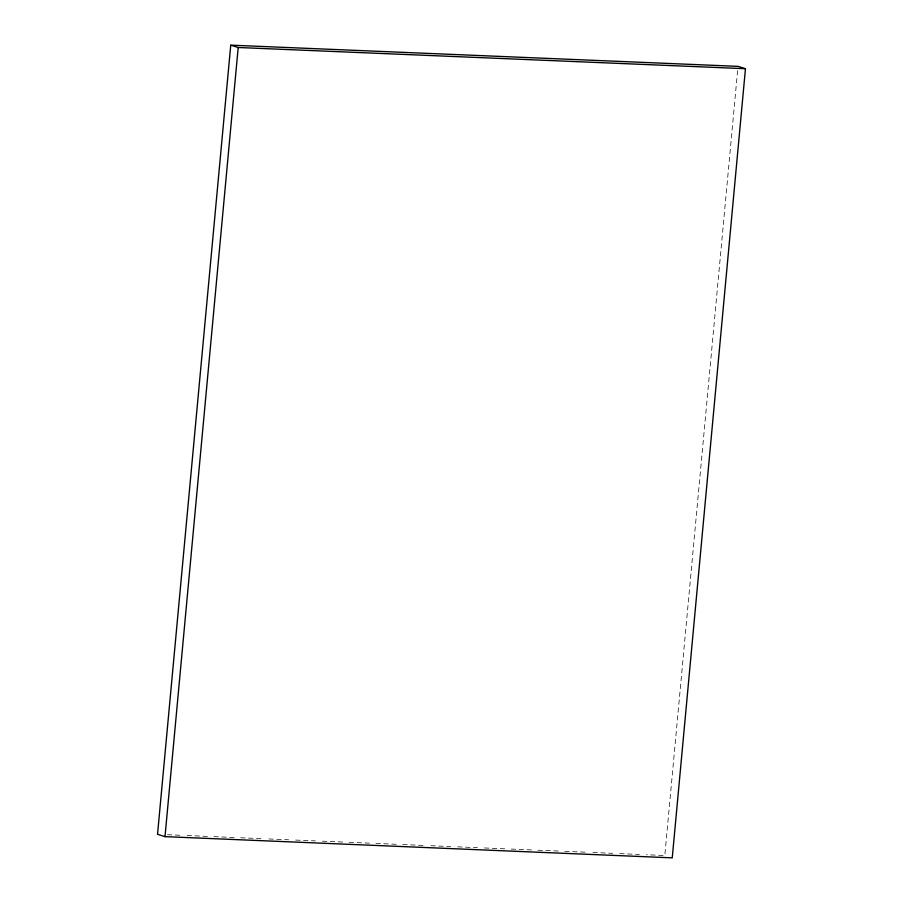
<?xml version="1.0" encoding="UTF-8"?>
<svg xmlns="http://www.w3.org/2000/svg" width="903" height="903" viewBox="0 0 903 903"><rect width="100%" height="100%" fill="white"/><g stroke="black" fill="none" stroke-linecap="round" stroke-linejoin="round"><path stroke-width="0.68" stroke-dasharray="4.51 3.39" d="M737.616 70.569L664.8 855.502L646.48 854.746M167.405 834.711L181.492 835.298M187.135 835.535L208.266 836.415M213.898 836.652L235.04 837.532M240.672 837.77L261.814 838.661M268.857 838.955L288.576 839.779M295.631 840.072L315.35 840.896M322.394 841.19L343.535 842.07M349.168 842.307L370.309 843.188M375.941 843.425L397.083 844.316M402.715 844.553L423.846 845.434M430.9 845.727L450.62 846.551M457.663 846.845L477.394 847.669M484.437 847.962L505.578 848.854M511.211 849.08L532.341 849.971M537.985 850.208L559.115 851.089M564.759 851.326L585.889 852.206M592.932 852.5L612.663 853.324M619.706 853.617L639.437 854.441"/><path stroke-width="1.35" d="M230.75 45.15L157.54 834.293L165.001 836.641L672.25 857.85L745.46 68.707L737.999 66.359L230.75 45.15L238.2 47.498L745.46 68.707M165.001 836.641L238.2 47.498"/></g></svg>
